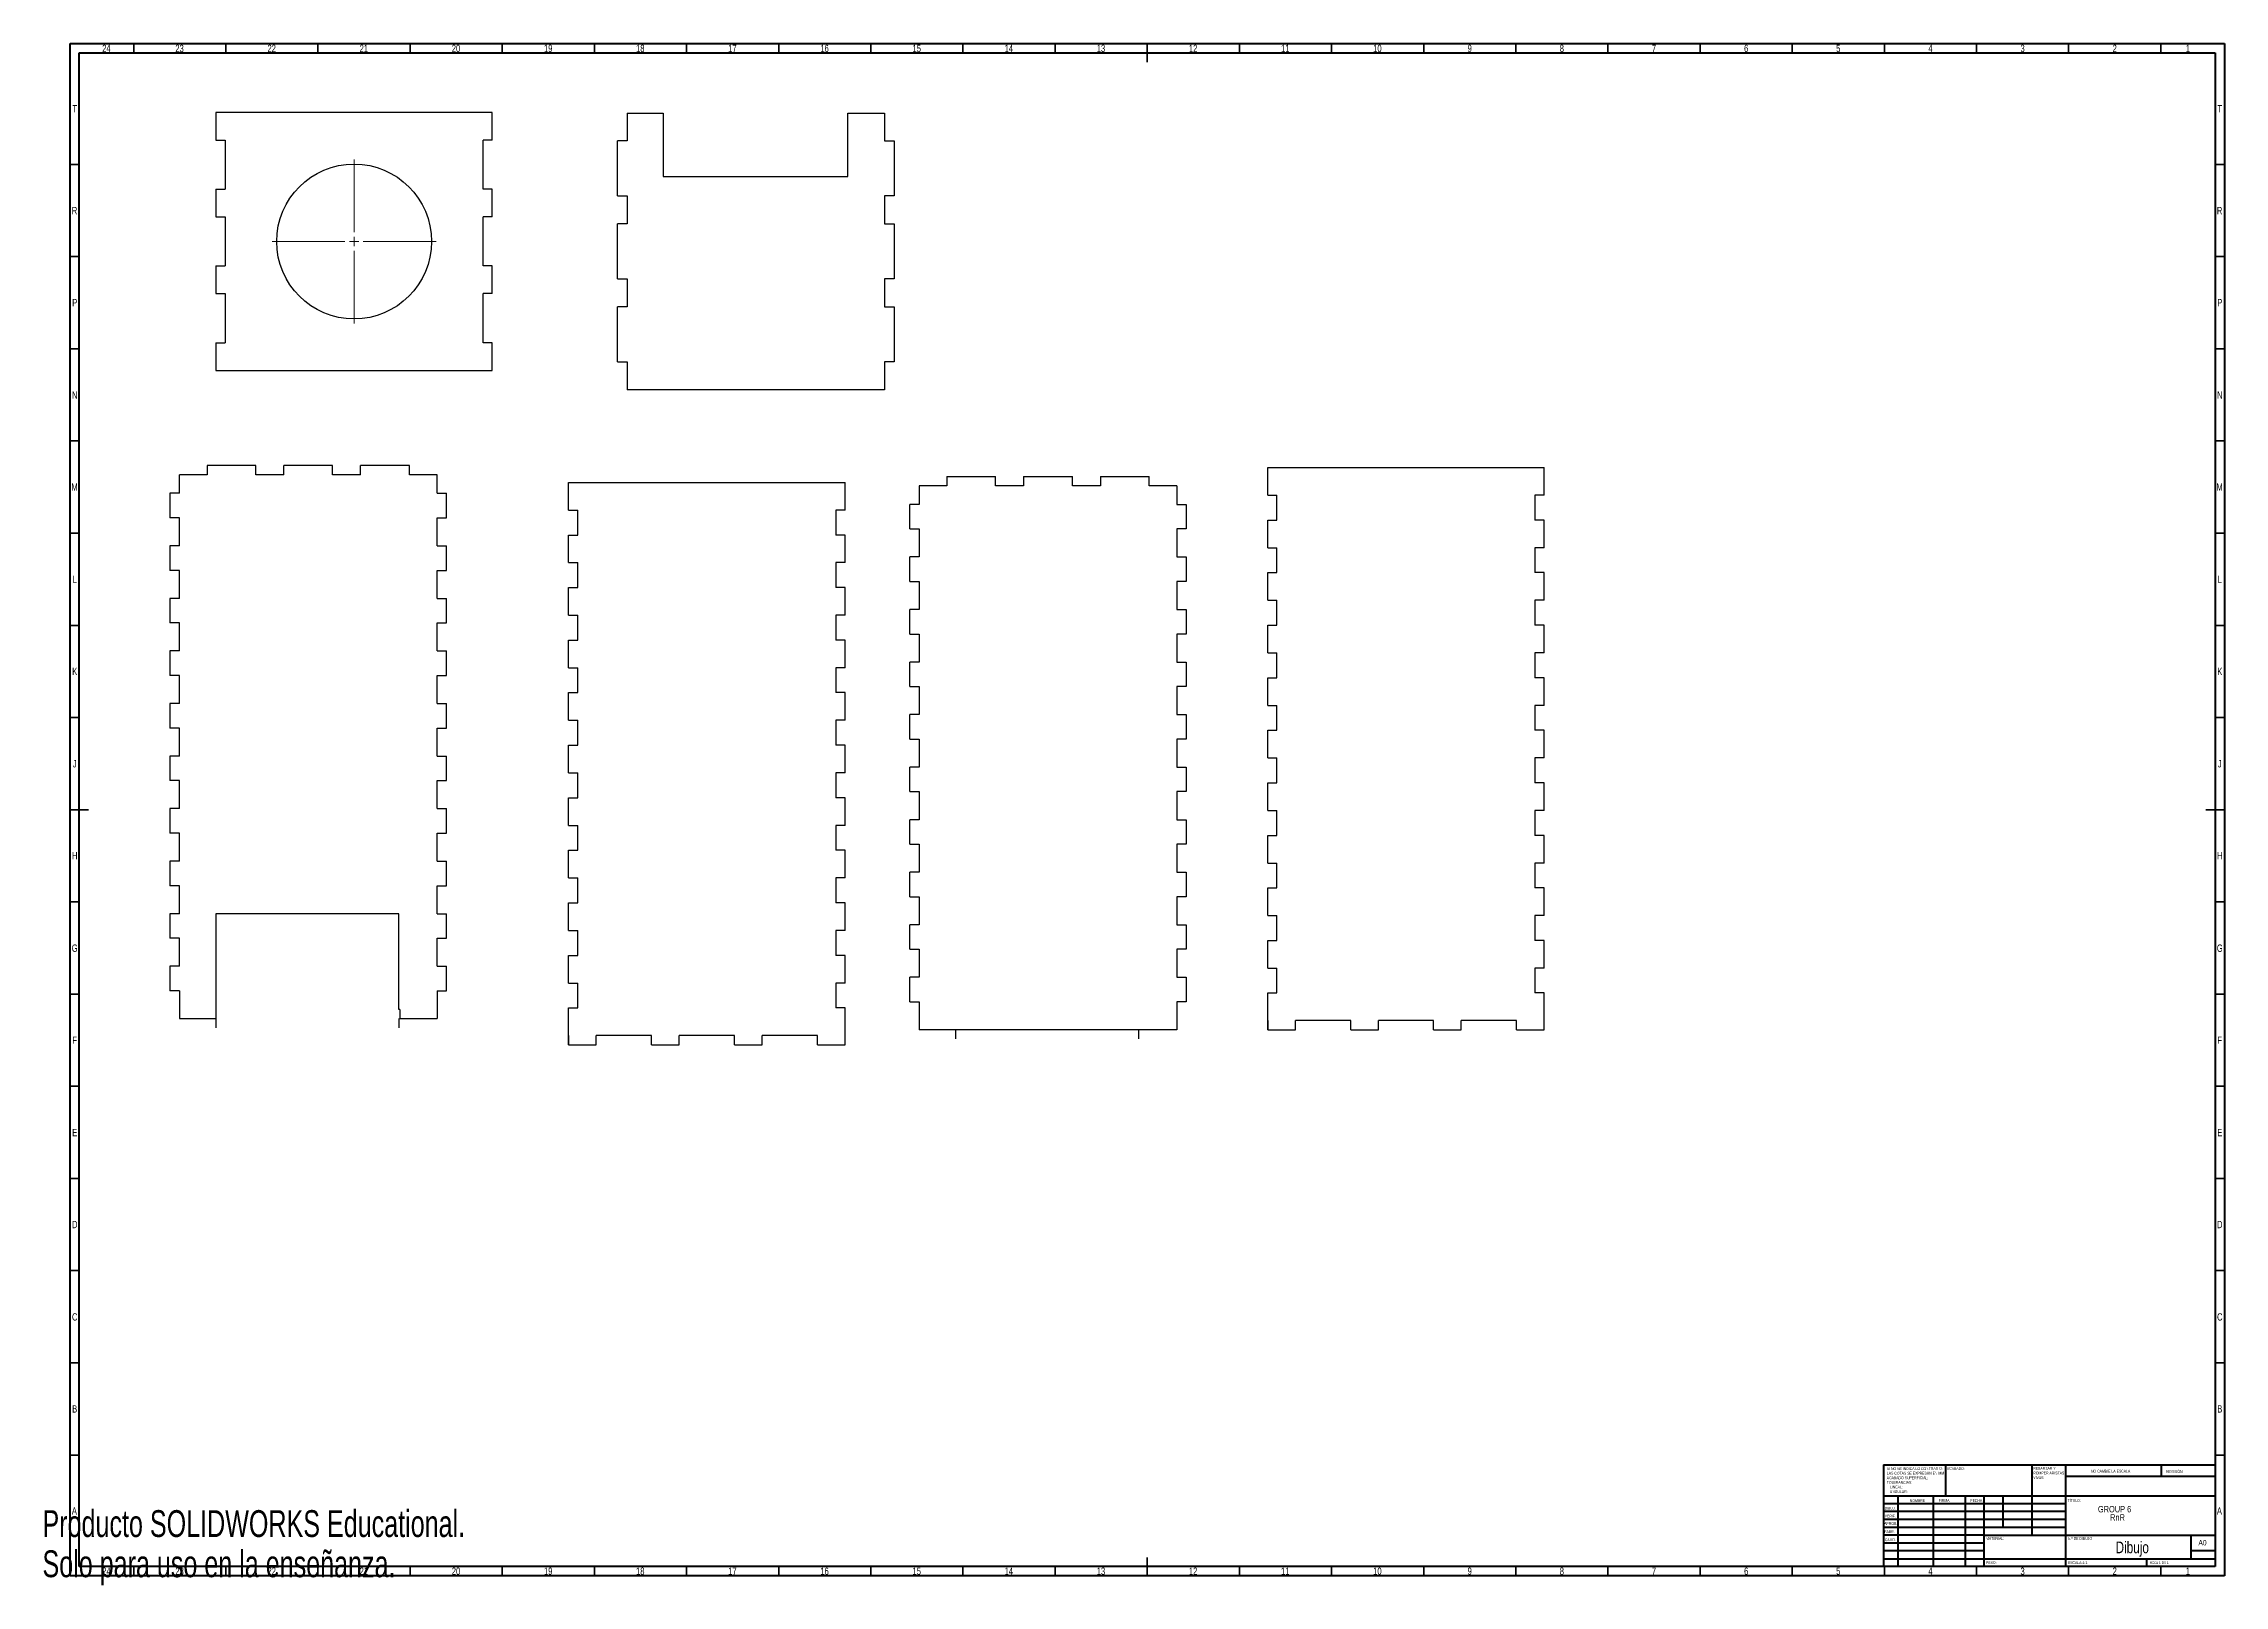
# Model space of a CAD drawing. Header units: millimetres. Extents: x 1 to 1184, y 0 to 836.
import ezdxf

# ---------------------------------------------------------------- set-up
doc = ezdxf.new("R2010")
doc.units = ezdxf.units.MM
doc.styles.add('SLDTEXTSTYLE0', font='TXT', dxfattribs={"width": 0.75})
doc.styles.add('SLDTEXTSTYLE1', font='TXT', dxfattribs={"width": 0.681818})
doc.styles.add('SLDTEXTSTYLE2', font='TXT', dxfattribs={"width": 0.7})

# ---------------------------------------------------------------- blocks, each defined once
blk = doc.blocks.new('SW_CENTERMARKSYMBOL_0')
at = {"color": 0, "linetype": 'Continuous', "lineweight": 18}
for p, q in [((0, 5), (0, 44.5)), ((-5, 0), (-44.5, 0)), ((0, 0), (-2.5, 0)), ((0, 0), (0, 2.5)), ((0, 0), (0, -2.5)), ((0, 0), (2.5, 0)), ((5, 0), (44.5, 0)), ((0, -5), (0, -44.5))]:
    blk.add_line(p, q, dxfattribs=at)

msp = doc.modelspace()

# ---------------------------------------------------------------- linework, layer by layer
at = {"color": 7, "linetype": 'Continuous', "lineweight": 70}
for p, q in [((15, 5), (15, 836)), ((15, 836), (1184, 836)), ((20, 10), (20, 831)), ((20, 831), (1179, 831)), ((1179, 831), (1179, 10)), ((1184, 836), (1184, 5)), ((1184, 5), (15, 5)), ((1179, 10), (20, 10))]:
    msp.add_line(p, q, dxfattribs=at)
at = {"color": 7, "linetype": 'Continuous', "lineweight": 35}
for p, q in [((49.5, 831), (49.5, 836)), ((99.5, 831), (99.5, 836)), ((149.5, 831), (149.5, 836)), ((199.5, 831), (199.5, 836)), ((249.5, 831), (249.5, 836)), ((299.5, 831), (299.5, 836)), ((349.5, 831), (349.5, 836)), ((399.5, 831), (399.5, 836)), ((449.5, 831), (449.5, 836)), ((499.5, 831), (499.5, 836)), ((549.5, 831), (549.5, 836)), ((599.5, 836), (599.5, 826)), ((599.5, 831), (599.5, 836)), ((649.5, 831), (649.5, 836)), ((699.5, 831), (699.5, 836)), ((749.5, 831), (749.5, 836)), ((799.5, 831), (799.5, 836)), ((849.5, 831), (849.5, 836)), ((899.5, 831), (899.5, 836)), ((949.5, 831), (949.5, 836)), ((999.5, 831), (999.5, 836)), ((1049.5, 831), (1049.5, 836)), ((1099.5, 831), (1099.5, 836)), ((1149.5, 831), (1149.5, 836)), ((20, 770.5), (15, 770.5)), ((1179, 770.5), (1184, 770.5)), ((20, 720.5), (15, 720.5)), ((1179, 720.5), (1184, 720.5)), ((20, 670.5), (15, 670.5)), ((1179, 670.5), (1184, 670.5)), ((20, 620.5), (15, 620.5)), ((1179, 620.5), (1184, 620.5)), ((20, 570.5), (15, 570.5)), ((1179, 570.5), (1184, 570.5)), ((20, 520.5), (15, 520.5)), ((1179, 520.5), (1184, 520.5)), ((20, 470.5), (15, 470.5)), ((1179, 470.5), (1184, 470.5)), ((15, 420.5), (25, 420.5)), ((20, 420.5), (15, 420.5)), ((1184, 420.5), (1174, 420.5)), ((1179, 420.5), (1184, 420.5)), ((20, 370.5), (15, 370.5)), ((1179, 370.5), (1184, 370.5)), ((20, 320.5), (15, 320.5)), ((1179, 320.5), (1184, 320.5)), ((20, 270.5), (15, 270.5)), ((1179, 270.5), (1184, 270.5)), ((20, 220.5), (15, 220.5)), ((1179, 220.5), (1184, 220.5)), ((20, 170.5), (15, 170.5)), ((1179, 170.5), (1184, 170.5)), ((20, 120.5), (15, 120.5)), ((1179, 120.5), (1184, 120.5)), ((20, 70.5), (15, 70.5)), ((1179, 70.5), (1184, 70.5)), ((599.5, 5), (599.5, 15)), ((49.5, 10), (49.5, 5)), ((99.5, 10), (99.5, 5)), ((149.5, 10), (149.5, 5)), ((199.5, 10), (199.5, 5)), ((249.5, 10), (249.5, 5)), ((299.5, 10), (299.5, 5)), ((349.5, 10), (349.5, 5)), ((399.5, 10), (399.5, 5)), ((449.5, 10), (449.5, 5)), ((499.5, 10), (499.5, 5)), ((549.5, 10), (549.5, 5)), ((599.5, 10), (599.5, 5)), ((649.5, 10), (649.5, 5)), ((699.5, 10), (699.5, 5)), ((749.5, 10), (749.5, 5)), ((799.5, 10), (799.5, 5)), ((849.5, 10), (849.5, 5)), ((899.5, 10), (899.5, 5)), ((949.5, 10), (949.5, 5)), ((999.5, 10), (999.5, 5)), ((1049.5, 10), (1049.5, 5)), ((1099.5, 10), (1099.5, 5)), ((1149.5, 10), (1149.5, 5))]:
    msp.add_line(p, q, dxfattribs=at)
at = {"color": 7, "linetype": 'Continuous', "lineweight": 25}
for p, q in [((94.1, 798.7), (94.1, 783.7)), ((244.1, 798.7), (94.1, 798.7)), ((244.1, 783.7), (244.1, 798.7)), ((317.2, 798.3), (317.2, 783.2)), ((317.2, 798.3), (336.9, 798.3)), ((336.9, 798.3), (336.9, 763.9)), ((437, 763.9), (437, 798.3)), ((437, 798.3), (457, 798.3)), ((457, 798.3), (457, 783.2)), ((94.1, 783.7), (99.1, 783.7)), ((99.1, 783.7), (99.1, 757)), ((244.1, 783.7), (239.1, 783.7)), ((239.1, 757), (239.1, 783.7)), ((312.1, 753.4), (312.1, 783.2)), ((317.2, 783.2), (312.1, 783.2)), ((457, 783.2), (462.1, 783.2)), ((462.1, 783.2), (462.1, 753.4)), ((336.9, 763.9), (437, 763.9)), ((94.1, 757), (94.1, 742)), ((94.1, 757), (99.1, 757)), ((244.1, 757), (239.1, 757)), ((244.1, 742), (244.1, 757)), ((312.1, 753.4), (317.2, 753.4)), ((317.2, 753.4), (317.2, 738.2)), ((462.1, 753.4), (457, 753.4)), ((457, 753.4), (457, 738.2)), ((94.1, 742), (99.1, 742)), ((99.1, 742), (99.1, 715.4)), ((244.1, 742), (239.1, 742)), ((239.1, 715.4), (239.1, 742)), ((312.1, 708.4), (312.1, 738.2)), ((317.2, 738.2), (312.1, 738.2)), ((457, 738.2), (462.1, 738.2)), ((462.1, 738.2), (462.1, 708.4)), ((94.1, 715.4), (94.1, 700.4)), ((94.1, 715.4), (99.1, 715.4)), ((244.1, 715.4), (239.1, 715.4)), ((244.1, 700.4), (244.1, 715.4)), ((94.1, 700.4), (99.1, 700.4)), ((99.1, 700.4), (99.1, 673.7)), ((244.1, 700.4), (239.1, 700.4)), ((239.1, 673.7), (239.1, 700.4)), ((312.1, 708.4), (317.2, 708.4)), ((317.2, 708.4), (317.2, 693.2)), ((462.1, 708.4), (457, 708.4)), ((457, 708.4), (457, 693.2)), ((312.1, 663.4), (312.1, 693.2)), ((317.2, 693.2), (312.1, 693.2)), ((457, 693.2), (462.1, 693.2)), ((462.1, 693.2), (462.1, 663.4)), ((94.1, 673.7), (94.1, 658.7)), ((94.1, 673.7), (99.1, 673.7)), ((244.1, 673.7), (239.1, 673.7)), ((244.1, 658.7), (244.1, 673.7)), ((312.1, 663.4), (317.2, 663.4)), ((317.2, 663.4), (317.2, 648.3)), ((462.1, 663.4), (457, 663.4)), ((457, 663.4), (457, 648.3)), ((94.1, 658.7), (244.1, 658.7)), ((457, 648.3), (317.2, 648.3)), ((89.3, 607.2), (89.3, 602.1)), ((115.8, 607.2), (89.3, 607.2)), ((115.8, 602.1), (115.8, 607.2)), ((131, 602.1), (131, 607.2)), ((157.4, 607.2), (131, 607.2)), ((157.4, 602.1), (157.4, 607.2)), ((172.6, 602.1), (172.6, 607.2)), ((199.1, 607.2), (172.6, 607.2)), ((199.1, 602.1), (199.1, 607.2)), ((664.9, 591.1), (664.9, 606.1)), ((664.9, 606.1), (814.9, 606.1)), ((814.9, 591.1), (814.9, 606.1)), ((69.2, 592.1), (69.2, 578.8)), ((74.3, 592.1), (69.2, 592.1)), ((74.3, 592.1), (74.3, 602.1)), ((89.3, 602.1), (74.3, 602.1)), ((131, 602.1), (115.8, 602.1)), ((172.6, 602.1), (157.4, 602.1)), ((214.1, 602.1), (199.1, 602.1)), ((214.1, 592.1), (214.1, 602.1)), ((214.1, 592.1), (219.2, 592.1)), ((219.2, 578.8), (219.2, 592.1)), ((285.5, 583), (285.5, 598)), ((285.5, 598), (435.5, 598)), ((435.5, 583), (435.5, 598)), ((475.8, 596.1), (475.8, 586.1)), ((490.8, 596.1), (475.8, 596.1)), ((490.8, 601.2), (490.8, 596.1)), ((490.8, 601.2), (517.2, 601.2)), ((517.2, 596.1), (517.2, 601.2)), ((532.4, 596.1), (517.2, 596.1)), ((532.4, 601.2), (532.4, 596.1)), ((532.4, 601.2), (558.9, 601.2)), ((558.9, 596.1), (558.9, 601.2)), ((574.1, 596.1), (558.9, 596.1)), ((574.1, 601.2), (574.1, 596.1)), ((574.1, 601.2), (600.6, 601.2)), ((600.6, 596.1), (600.6, 601.2)), ((615.6, 596.1), (600.6, 596.1)), ((615.6, 596.1), (615.6, 586.1)), ((285.5, 583), (290.5, 583)), ((290.5, 569.5), (290.5, 583)), ((435.5, 583), (430.5, 583)), ((430.5, 583), (430.5, 569.5)), ((470.7, 572.8), (470.7, 586.1)), ((475.8, 586.1), (470.7, 586.1)), ((615.6, 586.1), (620.7, 586.1)), ((620.7, 586.1), (620.7, 572.8)), ((664.9, 591.1), (669.9, 591.1)), ((669.9, 577.6), (669.9, 591.1)), ((814.9, 591.1), (809.9, 591.1)), ((809.9, 591.1), (809.9, 577.6)), ((74.3, 578.8), (69.2, 578.8)), ((74.3, 563.6), (74.3, 578.8)), ((214.1, 578.8), (219.2, 578.8)), ((214.1, 563.6), (214.1, 578.8)), ((285.5, 554.5), (285.5, 569.5)), ((285.5, 569.5), (290.5, 569.5)), ((435.5, 569.5), (430.5, 569.5)), ((435.5, 554.5), (435.5, 569.5)), ((470.7, 572.8), (475.8, 572.8)), ((475.8, 572.8), (475.8, 557.6)), ((620.7, 572.8), (615.6, 572.8)), ((615.6, 572.8), (615.6, 557.6)), ((664.9, 562.6), (664.9, 577.6)), ((664.9, 577.6), (669.9, 577.6)), ((814.9, 577.6), (809.9, 577.6)), ((814.9, 562.6), (814.9, 577.6)), ((69.2, 563.6), (69.2, 550.3)), ((74.3, 563.6), (69.2, 563.6)), ((214.1, 563.6), (219.2, 563.6)), ((219.2, 550.3), (219.2, 563.6)), ((470.7, 544.3), (470.7, 557.6)), ((475.8, 557.6), (470.7, 557.6)), ((615.6, 557.6), (620.7, 557.6)), ((620.7, 557.6), (620.7, 544.3)), ((664.9, 562.6), (669.9, 562.6)), ((669.9, 549.1), (669.9, 562.6)), ((814.9, 562.6), (809.9, 562.6)), ((809.9, 562.6), (809.9, 549.1)), ((74.3, 550.3), (69.2, 550.3)), ((74.3, 535.1), (74.3, 550.3)), ((214.1, 550.3), (219.2, 550.3)), ((214.1, 535.1), (214.1, 550.3)), ((285.5, 554.5), (290.5, 554.5)), ((290.5, 541), (290.5, 554.5)), ((435.5, 554.5), (430.5, 554.5)), ((430.5, 554.5), (430.5, 541)), ((664.9, 534.1), (664.9, 549.1)), ((664.9, 549.1), (669.9, 549.1)), ((814.9, 549.1), (809.9, 549.1)), ((814.9, 534.1), (814.9, 549.1)), ((69.2, 535.1), (69.2, 521.8)), ((74.3, 535.1), (69.2, 535.1)), ((214.1, 535.1), (219.2, 535.1)), ((219.2, 521.8), (219.2, 535.1)), ((285.5, 526), (285.5, 541)), ((285.5, 541), (290.5, 541)), ((435.5, 541), (430.5, 541)), ((435.5, 526), (435.5, 541)), ((470.7, 544.3), (475.8, 544.3)), ((475.8, 544.3), (475.8, 529.1)), ((620.7, 544.3), (615.6, 544.3)), ((615.6, 544.3), (615.6, 529.1)), ((664.9, 534.1), (669.9, 534.1)), ((669.9, 520.6), (669.9, 534.1)), ((814.9, 534.1), (809.9, 534.1)), ((809.9, 534.1), (809.9, 520.6)), ((74.3, 521.8), (69.2, 521.8)), ((74.3, 506.6), (74.3, 521.8)), ((214.1, 521.8), (219.2, 521.8)), ((214.1, 506.6), (214.1, 521.8)), ((285.5, 526), (290.5, 526)), ((290.5, 512.5), (290.5, 526)), ((435.5, 526), (430.5, 526)), ((430.5, 526), (430.5, 512.5)), ((470.7, 515.8), (470.7, 529.1)), ((475.8, 529.1), (470.7, 529.1)), ((615.6, 529.1), (620.7, 529.1)), ((620.7, 529.1), (620.7, 515.8)), ((285.5, 497.5), (285.5, 512.5)), ((285.5, 512.5), (290.5, 512.5)), ((435.5, 512.5), (430.5, 512.5)), ((435.5, 497.5), (435.5, 512.5)), ((470.7, 515.8), (475.8, 515.8)), ((475.8, 515.8), (475.8, 500.6)), ((620.7, 515.8), (615.6, 515.8)), ((615.6, 515.8), (615.6, 500.6)), ((664.9, 505.6), (664.9, 520.6)), ((664.9, 520.6), (669.9, 520.6)), ((814.9, 520.6), (809.9, 520.6)), ((814.9, 505.6), (814.9, 520.6)), ((69.2, 506.6), (69.2, 493.3)), ((74.3, 506.6), (69.2, 506.6)), ((214.1, 506.6), (219.2, 506.6)), ((219.2, 493.3), (219.2, 506.6)), ((285.5, 497.5), (290.5, 497.5)), ((290.5, 484), (290.5, 497.5)), ((435.5, 497.5), (430.5, 497.5)), ((430.5, 497.5), (430.5, 484)), ((470.7, 487.3), (470.7, 500.6)), ((475.8, 500.6), (470.7, 500.6)), ((615.6, 500.6), (620.7, 500.6)), ((620.7, 500.6), (620.7, 487.3)), ((664.9, 505.6), (669.9, 505.6)), ((669.9, 492.1), (669.9, 505.6)), ((814.9, 505.6), (809.9, 505.6)), ((809.9, 505.6), (809.9, 492.1)), ((74.3, 493.3), (69.2, 493.3)), ((74.3, 478.1), (74.3, 493.3)), ((214.1, 493.3), (219.2, 493.3)), ((214.1, 478.1), (214.1, 493.3)), ((470.7, 487.3), (475.8, 487.3)), ((475.8, 487.3), (475.8, 472.1)), ((620.7, 487.3), (615.6, 487.3)), ((615.6, 487.3), (615.6, 472.1)), ((664.9, 477.1), (664.9, 492.1)), ((664.9, 492.1), (669.9, 492.1)), ((814.9, 492.1), (809.9, 492.1)), ((814.9, 477.1), (814.9, 492.1)), ((69.2, 478.1), (69.2, 464.8)), ((74.3, 478.1), (69.2, 478.1)), ((214.1, 478.1), (219.2, 478.1)), ((219.2, 464.8), (219.2, 478.1)), ((285.5, 469), (285.5, 484)), ((285.5, 484), (290.5, 484)), ((435.5, 484), (430.5, 484)), ((435.5, 469), (435.5, 484)), ((664.9, 477.1), (669.9, 477.1)), ((669.9, 463.6), (669.9, 477.1)), ((814.9, 477.1), (809.9, 477.1)), ((809.9, 477.1), (809.9, 463.6)), ((74.3, 464.8), (69.2, 464.8)), ((74.3, 449.6), (74.3, 464.8)), ((214.1, 464.8), (219.2, 464.8)), ((214.1, 449.6), (214.1, 464.8)), ((285.5, 469), (290.5, 469)), ((290.5, 455.5), (290.5, 469)), ((435.5, 469), (430.5, 469)), ((430.5, 469), (430.5, 455.5)), ((470.7, 458.8), (470.7, 472.1)), ((475.8, 472.1), (470.7, 472.1)), ((615.6, 472.1), (620.7, 472.1)), ((620.7, 472.1), (620.7, 458.8)), ((664.9, 448.6), (664.9, 463.6)), ((664.9, 463.6), (669.9, 463.6)), ((814.9, 463.6), (809.9, 463.6)), ((814.9, 448.6), (814.9, 463.6)), ((285.5, 440.5), (285.5, 455.5)), ((285.5, 455.5), (290.5, 455.5)), ((435.5, 455.5), (430.5, 455.5)), ((435.5, 440.5), (435.5, 455.5)), ((470.7, 458.8), (475.8, 458.8)), ((475.8, 458.8), (475.8, 443.6)), ((620.7, 458.8), (615.6, 458.8)), ((615.6, 458.8), (615.6, 443.6)), ((69.2, 449.6), (69.2, 436.3)), ((74.3, 449.6), (69.2, 449.6)), ((214.1, 449.6), (219.2, 449.6)), ((219.2, 436.3), (219.2, 449.6)), ((285.5, 440.5), (290.5, 440.5)), ((290.5, 427), (290.5, 440.5)), ((435.5, 440.5), (430.5, 440.5)), ((430.5, 440.5), (430.5, 427)), ((470.7, 430.3), (470.7, 443.6)), ((475.8, 443.6), (470.7, 443.6)), ((615.6, 443.6), (620.7, 443.6)), ((620.7, 443.6), (620.7, 430.3)), ((664.9, 448.6), (669.9, 448.6)), ((669.9, 435.1), (669.9, 448.6)), ((814.9, 448.6), (809.9, 448.6)), ((809.9, 448.6), (809.9, 435.1)), ((74.3, 436.3), (69.2, 436.3)), ((74.3, 421.1), (74.3, 436.3)), ((214.1, 436.3), (219.2, 436.3)), ((214.1, 421.1), (214.1, 436.3)), ((285.5, 412), (285.5, 427)), ((285.5, 427), (290.5, 427)), ((435.5, 427), (430.5, 427)), ((435.5, 412), (435.5, 427)), ((470.7, 430.3), (475.8, 430.3)), ((475.8, 430.3), (475.8, 415.1)), ((620.7, 430.3), (615.6, 430.3)), ((615.6, 430.3), (615.6, 415.1)), ((664.9, 420.1), (664.9, 435.1)), ((664.9, 435.1), (669.9, 435.1)), ((814.9, 435.1), (809.9, 435.1)), ((814.9, 420.1), (814.9, 435.1)), ((69.2, 421.1), (69.2, 407.8)), ((74.3, 421.1), (69.2, 421.1)), ((214.1, 421.1), (219.2, 421.1)), ((219.2, 407.8), (219.2, 421.1)), ((470.7, 401.8), (470.7, 415.1)), ((475.8, 415.1), (470.7, 415.1)), ((615.6, 415.1), (620.7, 415.1)), ((620.7, 415.1), (620.7, 401.8)), ((664.9, 420.1), (669.9, 420.1)), ((669.9, 406.6), (669.9, 420.1)), ((814.9, 420.1), (809.9, 420.1)), ((809.9, 420.1), (809.9, 406.6)), ((74.3, 407.8), (69.2, 407.8)), ((74.3, 392.6), (74.3, 407.8)), ((214.1, 407.8), (219.2, 407.8)), ((214.1, 392.6), (214.1, 407.8)), ((285.5, 412), (290.5, 412)), ((290.5, 398.5), (290.5, 412)), ((435.5, 412), (430.5, 412)), ((430.5, 412), (430.5, 398.5)), ((664.9, 391.6), (664.9, 406.6)), ((664.9, 406.6), (669.9, 406.6)), ((814.9, 406.6), (809.9, 406.6)), ((814.9, 391.6), (814.9, 406.6)), ((69.2, 392.6), (69.2, 379.3)), ((74.3, 392.6), (69.2, 392.6)), ((214.1, 392.6), (219.2, 392.6)), ((219.2, 379.3), (219.2, 392.6)), ((285.5, 383.5), (285.5, 398.5)), ((285.5, 398.5), (290.5, 398.5)), ((435.5, 398.5), (430.5, 398.5)), ((435.5, 383.5), (435.5, 398.5)), ((470.7, 401.8), (475.8, 401.8)), ((475.8, 401.8), (475.8, 386.6)), ((620.7, 401.8), (615.6, 401.8)), ((615.6, 401.8), (615.6, 386.6)), ((664.9, 391.6), (669.9, 391.6)), ((669.9, 378.1), (669.9, 391.6)), ((814.9, 391.6), (809.9, 391.6)), ((809.9, 391.6), (809.9, 378.1)), ((74.3, 379.3), (69.2, 379.3)), ((74.3, 364.1), (74.3, 379.3)), ((214.1, 379.3), (219.2, 379.3)), ((214.1, 364.1), (214.1, 379.3)), ((285.5, 383.5), (290.5, 383.5)), ((290.5, 370), (290.5, 383.5)), ((435.5, 383.5), (430.5, 383.5)), ((430.5, 383.5), (430.5, 370)), ((470.7, 373.3), (470.7, 386.6)), ((475.8, 386.6), (470.7, 386.6)), ((615.6, 386.6), (620.7, 386.6)), ((620.7, 386.6), (620.7, 373.3)), ((285.5, 355), (285.5, 370)), ((285.5, 370), (290.5, 370)), ((435.5, 370), (430.5, 370)), ((435.5, 355), (435.5, 370)), ((470.7, 373.3), (475.8, 373.3)), ((475.8, 373.3), (475.8, 358.1)), ((620.7, 373.3), (615.6, 373.3)), ((615.6, 373.3), (615.6, 358.1)), ((664.9, 363.1), (664.9, 378.1)), ((664.9, 378.1), (669.9, 378.1)), ((814.9, 378.1), (809.9, 378.1)), ((814.9, 363.1), (814.9, 378.1)), ((69.2, 364.1), (69.2, 350.8)), ((74.3, 364.1), (69.2, 364.1)), ((193.4, 364.1), (94, 364.1)), ((94, 364.1), (94, 307.2)), ((193.4, 312.2), (193.4, 364.1)), ((214.1, 364.1), (219.2, 364.1)), ((219.2, 350.8), (219.2, 364.1)), ((285.5, 355), (290.5, 355)), ((290.5, 341.5), (290.5, 355)), ((435.5, 355), (430.5, 355)), ((430.5, 355), (430.5, 341.5)), ((470.7, 344.8), (470.7, 358.1)), ((475.8, 358.1), (470.7, 358.1)), ((615.6, 358.1), (620.7, 358.1)), ((620.7, 358.1), (620.7, 344.8)), ((664.9, 363.1), (669.9, 363.1)), ((669.9, 349.6), (669.9, 363.1)), ((814.9, 363.1), (809.9, 363.1)), ((809.9, 363.1), (809.9, 349.6)), ((74.3, 350.8), (69.2, 350.8)), ((74.3, 335.6), (74.3, 350.8)), ((214.1, 350.8), (219.2, 350.8)), ((214.1, 335.6), (214.1, 350.8)), ((470.7, 344.8), (475.8, 344.8)), ((475.8, 344.8), (475.8, 329.6)), ((620.7, 344.8), (615.6, 344.8)), ((615.6, 344.8), (615.6, 329.6)), ((664.9, 334.6), (664.9, 349.6)), ((664.9, 349.6), (669.9, 349.6)), ((814.9, 349.6), (809.9, 349.6)), ((814.9, 334.6), (814.9, 349.6)), ((69.2, 335.6), (69.2, 322.3)), ((74.3, 335.6), (69.2, 335.6)), ((214.1, 335.6), (219.2, 335.6)), ((219.2, 322.3), (219.2, 335.6)), ((285.5, 326.5), (285.5, 341.5)), ((285.5, 341.5), (290.5, 341.5)), ((435.5, 341.5), (430.5, 341.5)), ((435.5, 326.5), (435.5, 341.5)), ((664.9, 334.6), (669.9, 334.6)), ((669.9, 321.1), (669.9, 334.6)), ((814.9, 334.6), (809.9, 334.6)), ((809.9, 334.6), (809.9, 321.1)), ((74.3, 322.3), (69.2, 322.3)), ((74.3, 322.3), (74.3, 307.2)), ((214.1, 322.3), (219.2, 322.3)), ((214.1, 322.3), (214.1, 307.2)), ((285.5, 326.5), (290.5, 326.5)), ((290.5, 313), (290.5, 326.5)), ((435.5, 326.5), (430.5, 326.5)), ((430.5, 326.5), (430.5, 313)), ((470.7, 316.3), (470.7, 329.6)), ((475.8, 329.6), (470.7, 329.6)), ((615.6, 329.6), (620.7, 329.6)), ((620.7, 329.6), (620.7, 316.3)), ((664.9, 301.1), (664.9, 321.1)), ((664.9, 321.1), (669.9, 321.1)), ((814.9, 321.1), (809.9, 321.1)), ((814.9, 301.1), (814.9, 321.1)), ((194, 312.2), (193.4, 312.2)), ((194, 312.2), (194, 307.2)), ((285.5, 293), (285.5, 313)), ((285.5, 313), (290.5, 313)), ((435.5, 313), (430.5, 313)), ((435.5, 293), (435.5, 313)), ((470.7, 316.3), (475.8, 316.3)), ((475.8, 316.3), (475.8, 301.2)), ((620.7, 316.3), (615.6, 316.3)), ((615.6, 316.3), (615.6, 301.2)), ((74.3, 307.2), (94, 307.2)), ((194, 307.2), (214.1, 307.2)), ((330.5, 298), (300.5, 298)), ((300.5, 293), (300.5, 298)), ((330.5, 293), (330.5, 298)), ((375.5, 298), (345.5, 298)), ((345.5, 293), (345.5, 298)), ((375.5, 293), (375.5, 298)), ((420.5, 298), (390.5, 298)), ((390.5, 293), (390.5, 298)), ((420.5, 293), (420.5, 298)), ((615.6, 301.2), (475.8, 301.2)), ((664.9, 301.1), (679.9, 301.1)), ((709.9, 306.1), (679.9, 306.1)), ((679.9, 301.1), (679.9, 306.1)), ((709.9, 301.1), (709.9, 306.1)), ((709.9, 301.1), (724.9, 301.1)), ((754.9, 306.1), (724.9, 306.1)), ((724.9, 301.1), (724.9, 306.1)), ((754.9, 301.1), (754.9, 306.1)), ((754.9, 301.1), (769.9, 301.1)), ((799.9, 306.1), (769.9, 306.1)), ((769.9, 301.1), (769.9, 306.1)), ((799.9, 301.1), (799.9, 306.1)), ((799.9, 301.1), (814.9, 301.1)), ((285.5, 293), (300.5, 293)), ((330.5, 293), (345.5, 293)), ((375.5, 293), (390.5, 293)), ((420.5, 293), (435.5, 293))]:
    msp.add_line(p, q, dxfattribs=at)
at = {"color": 7, "linetype": 'Continuous'}
for p, q in [((94, 307.2), (94, 302.2)), ((193.4, 307.2), (193.4, 302.2)), ((285.5, 298), (285.5, 293)), ((285.5, 298), (285.5, 293)), ((495.4, 301.2), (495.4, 296.2)), ((594.8, 301.2), (594.8, 296.2)), ((664.9, 306.1), (664.9, 301.1)), ((664.9, 306.1), (664.9, 301.1))]:
    msp.add_line(p, q, dxfattribs=at)
at = {"color": 7, "linetype": 'Continuous', "lineweight": 50}
for p, q in [((999, 65.2), (1179, 65.2)), ((999, 65.2), (999, 10)), ((1032.8, 48.2), (1032.8, 65.2)), ((1079.6, 65.2), (1079.6, 27)), ((1097.8, 65.2), (1097.8, 10)), ((1149.8, 58.9), (1149.8, 65.2)), ((1179, 48.2), (999, 48.2)), ((1006.8, 48.2), (1006.8, 10)), ((1026, 48.2), (1026, 10)), ((1043.4, 48.2), (1043.4, 10)), ((1053.6, 10), (1053.6, 48.2)), ((1064, 31.2), (1064, 48.2)), ((1179, 58.9), (1097.8, 58.9)), ((1097.8, 44), (999, 44)), ((1097.8, 39.8), (999, 39.8)), ((1097.8, 35.5), (999, 35.5)), ((1097.8, 31.2), (999, 31.2)), ((1053.6, 27), (999, 27)), ((1053.6, 27), (1179, 27)), ((1166, 14.2), (1166, 27)), ((1053.6, 22.7), (999, 22.7)), ((1053.6, 18.5), (999, 18.5)), ((999, 14.2), (1179, 14.2)), ((1142, 10), (1142, 14.2)), ((1179, 18.5), (1166, 18.5))]:
    msp.add_line(p, q, dxfattribs=at)
at = {"color": 7, "linetype": 'Continuous', "lineweight": 25}
msp.add_circle((169.1, 728.7), 42, dxfattribs=at)

# ---------------------------------------------------------------- block references
at = {"color": 7, "linetype": 'Continuous', "lineweight": 0}
msp.add_blockref('SW_CENTERMARKSYMBOL_0', (169.1, 728.7), dxfattribs=at)

# ---------------------------------------------------------------- texts
for s, insert, char_height, attachment_point, style in [('24', (34.7, 835.4), 3.97, 2, 'SLDTEXTSTYLE0'), ('23', (74.4, 835.4), 3.97, 2, 'SLDTEXTSTYLE0'), ('22', (124.4, 835.4), 3.97, 2, 'SLDTEXTSTYLE0'), ('21', (174.4, 835.4), 3.97, 2, 'SLDTEXTSTYLE0'), ('20', (224.4, 835.4), 3.97, 2, 'SLDTEXTSTYLE0'), ('19', (274.4, 835.4), 3.97, 2, 'SLDTEXTSTYLE0'), ('18', (324.4, 835.4), 3.97, 2, 'SLDTEXTSTYLE0'), ('17', (374.4, 835.4), 3.97, 2, 'SLDTEXTSTYLE0'), ('16', (424.4, 835.4), 3.97, 2, 'SLDTEXTSTYLE0'), ('15', (474.4, 835.4), 3.97, 2, 'SLDTEXTSTYLE0'), ('14', (524.4, 835.4), 3.97, 2, 'SLDTEXTSTYLE0'), ('13', (574.4, 835.4), 3.97, 2, 'SLDTEXTSTYLE0'), ('12', (624.4, 835.4), 3.97, 2, 'SLDTEXTSTYLE0'), ('11', (674.4, 835.4), 3.97, 2, 'SLDTEXTSTYLE0'), ('10', (724.4, 835.4), 3.97, 2, 'SLDTEXTSTYLE0'), ('9', (774.5, 835.4), 3.97, 2, 'SLDTEXTSTYLE0'), ('8', (824.5, 835.4), 3.97, 2, 'SLDTEXTSTYLE0'), ('7', (874.5, 835.4), 3.97, 2, 'SLDTEXTSTYLE0'), ('6', (924.5, 835.4), 3.97, 2, 'SLDTEXTSTYLE0'), ('5', (974.5, 835.4), 3.97, 2, 'SLDTEXTSTYLE0'), ('4', (1024.5, 835.4), 3.97, 2, 'SLDTEXTSTYLE0'), ('3', (1074.5, 835.4), 3.97, 2, 'SLDTEXTSTYLE0'), ('2', (1124.5, 835.4), 3.97, 2, 'SLDTEXTSTYLE0'), ('1', (1164.2, 835.4), 3.97, 2, 'SLDTEXTSTYLE0'), ('T', (17.5, 802.7), 3.97, 2, 'SLDTEXTSTYLE0'), ('T', (1181.5, 802.7), 3.97, 2, 'SLDTEXTSTYLE0'), ('R', (17.4, 747.4), 3.97, 2, 'SLDTEXTSTYLE0'), ('R', (1181.4, 747.4), 3.97, 2, 'SLDTEXTSTYLE0'), ('P', (17.5, 697.5), 3.97, 2, 'SLDTEXTSTYLE0'), ('P', (1181.5, 697.5), 3.97, 2, 'SLDTEXTSTYLE0'), ('N', (17.5, 647.4), 3.97, 2, 'SLDTEXTSTYLE0'), ('N', (1181.5, 647.4), 3.97, 2, 'SLDTEXTSTYLE0'), ('M', (17.4, 597.5), 3.97, 2, 'SLDTEXTSTYLE0'), ('M', (1181.4, 597.5), 3.97, 2, 'SLDTEXTSTYLE0'), ('L', (17.5, 547.4), 3.97, 2, 'SLDTEXTSTYLE0'), ('L', (1181.5, 547.4), 3.97, 2, 'SLDTEXTSTYLE0'), ('K', (17.5, 497.5), 3.97, 2, 'SLDTEXTSTYLE0'), ('K', (1181.5, 497.5), 3.97, 2, 'SLDTEXTSTYLE0'), ('J', (17.5, 447.4), 3.97, 2, 'SLDTEXTSTYLE0'), ('J', (1181.5, 447.4), 3.97, 2, 'SLDTEXTSTYLE0'), ('H', (17.5, 397.5), 3.97, 2, 'SLDTEXTSTYLE0'), ('H', (1181.5, 397.5), 3.97, 2, 'SLDTEXTSTYLE0'), ('G', (17.5, 347.4), 3.97, 2, 'SLDTEXTSTYLE0'), ('G', (1181.5, 347.4), 3.97, 2, 'SLDTEXTSTYLE0'), ('F', (17.5, 297.5), 3.97, 2, 'SLDTEXTSTYLE0'), ('F', (1181.5, 297.5), 3.97, 2, 'SLDTEXTSTYLE0'), ('E', (17.5, 247.4), 3.97, 2, 'SLDTEXTSTYLE0'), ('E', (1181.5, 247.4), 3.97, 2, 'SLDTEXTSTYLE0'), ('D', (17.5, 197.5), 3.97, 2, 'SLDTEXTSTYLE0'), ('D', (1181.5, 197.5), 3.97, 2, 'SLDTEXTSTYLE0'), ('C', (17.5, 147.4), 3.97, 2, 'SLDTEXTSTYLE0'), ('C', (1181.5, 147.4), 3.97, 2, 'SLDTEXTSTYLE0'), ('B', (17.5, 97.5), 3.97, 2, 'SLDTEXTSTYLE0'), ('B', (1181.5, 97.5), 3.97, 2, 'SLDTEXTSTYLE0'), ('SI NO SE INDICA LO CONTRARIO:', (1000.8, 63.9), 1.5, 1, 'SLDTEXTSTYLE0'), ('LAS COTAS SE EXPRESAN EN MM', (1000.8, 61.4), 1.5, 1, 'SLDTEXTSTYLE0'), ('ACABADO:', (1033.4, 63.9), 1.5, 1, 'SLDTEXTSTYLE0'), ('REBARBAR Y', (1080.3, 64), 1.5, 1, 'SLDTEXTSTYLE0'), ('ROMPER ARISTAS', (1080.3, 61.5), 1.5, 1, 'SLDTEXTSTYLE0'), ('NO CAMBIE LA ESCALA', (1111.6, 62.5), 1.5, 1, 'SLDTEXTSTYLE0'), ('REVISIÓN', (1152.3, 62.3), 1.5, 1, 'SLDTEXTSTYLE0'), ('ACABADO SUPERFICIAL:', (1000.8, 58.9), 1.5, 1, 'SLDTEXTSTYLE0'), ('TOLERANCIAS:', (1000.8, 56.4), 1.5, 1, 'SLDTEXTSTYLE0'), ('ANGULAR:', (1002.5, 51.4), 1.5, 1, 'SLDTEXTSTYLE0'), ('LINEAL:', (1002.5, 53.9), 1.5, 1, 'SLDTEXTSTYLE0'), ('VIVAS', (1080.3, 59), 1.5, 1, 'SLDTEXTSTYLE0'), ('A', (17.3, 42.2), 3.97, 2, 'SLDTEXTSTYLE0'), ('DIBUJ.', (999.6, 42.4), 1.5, 1, 'SLDTEXTSTYLE0'), ('VERIF.', (999.7, 38.2), 1.5, 1, 'SLDTEXTSTYLE0'), ('NOMBRE', (1013.3, 46.5), 1.5, 1, 'SLDTEXTSTYLE0'), ('FIRMA', (1029, 46.6), 1.5, 1, 'SLDTEXTSTYLE0'), ('FECHA', (1046.2, 46.6), 1.5, 1, 'SLDTEXTSTYLE0'), ('TÍTULO:', (1098.9, 46.6), 1.5, 1, 'SLDTEXTSTYLE0'), ('GROUP 6', (1115.4, 42.9), 3.5, 1, 'SLDTEXTSTYLE0'), ('RnR', (1122, 38.4), 3.5, 1, 'SLDTEXTSTYLE0'), ('A', (1181.3, 42.2), 3.97, 2, 'SLDTEXTSTYLE0'), ('APROB.', (999.4, 34.1), 1.5, 1, 'SLDTEXTSTYLE0'), ('FABR.', (999.5, 29.7), 1.5, 1, 'SLDTEXTSTYLE0'), ('CALID.', (999.7, 25.3), 1.5, 1, 'SLDTEXTSTYLE0'), ('MATERIAL:', (1054.6, 26), 1.5, 1, 'SLDTEXTSTYLE0'), ('N.º DE DIBUJO', (1099.1, 26), 1.5, 1, 'SLDTEXTSTYLE0'), ('Dibujo', (1134, 23.6), 6.35, 2, 'SLDTEXTSTYLE0'), ('A0', (1169.9, 24.4), 2.91, 1, 'SLDTEXTSTYLE0'), ('PESO:', (1054.6, 12.9), 1.5, 1, 'SLDTEXTSTYLE0'), ('ESCALA:1:1', (1099.1, 12.9), 1.5, 1, 'SLDTEXTSTYLE0'), ('HOJA 1 DE 1', (1143.5, 12.9), 1.5, 1, 'SLDTEXTSTYLE1'), ('24', (34.7, 9.5), 3.97, 2, 'SLDTEXTSTYLE0'), ('23', (74.4, 9.5), 3.97, 2, 'SLDTEXTSTYLE0'), ('22', (124.4, 9.5), 3.97, 2, 'SLDTEXTSTYLE0'), ('21', (174.4, 9.5), 3.97, 2, 'SLDTEXTSTYLE0'), ('20', (224.4, 9.5), 3.97, 2, 'SLDTEXTSTYLE0'), ('19', (274.4, 9.5), 3.97, 2, 'SLDTEXTSTYLE0'), ('18', (324.4, 9.5), 3.97, 2, 'SLDTEXTSTYLE0'), ('17', (374.4, 9.5), 3.97, 2, 'SLDTEXTSTYLE0'), ('16', (424.4, 9.5), 3.97, 2, 'SLDTEXTSTYLE0'), ('15', (474.4, 9.5), 3.97, 2, 'SLDTEXTSTYLE0'), ('14', (524.4, 9.5), 3.97, 2, 'SLDTEXTSTYLE0'), ('13', (574.4, 9.5), 3.97, 2, 'SLDTEXTSTYLE0'), ('12', (624.4, 9.5), 3.97, 2, 'SLDTEXTSTYLE0'), ('11', (674.4, 9.5), 3.97, 2, 'SLDTEXTSTYLE0'), ('10', (724.4, 9.5), 3.97, 2, 'SLDTEXTSTYLE0'), ('9', (774.5, 9.5), 3.97, 2, 'SLDTEXTSTYLE0'), ('8', (824.5, 9.5), 3.97, 2, 'SLDTEXTSTYLE0'), ('7', (874.5, 9.5), 3.97, 2, 'SLDTEXTSTYLE0'), ('6', (924.5, 9.5), 3.97, 2, 'SLDTEXTSTYLE0'), ('5', (974.5, 9.5), 3.97, 2, 'SLDTEXTSTYLE0'), ('4', (1024.5, 9.5), 3.97, 2, 'SLDTEXTSTYLE0'), ('3', (1074.5, 9.5), 3.97, 2, 'SLDTEXTSTYLE0'), ('2', (1124.5, 9.5), 3.97, 2, 'SLDTEXTSTYLE0'), ('1', (1164.2, 9.5), 3.97, 2, 'SLDTEXTSTYLE0')]:
    msp.add_mtext(s, dxfattribs=dict(at, insert=insert, char_height=char_height, attachment_point=attachment_point, style=style))
at = {"color": 7, "linetype": 'Continuous', "char_height": 14.549, "attachment_point": 1, "style": 'SLDTEXTSTYLE2'}
for s, insert in [('Producto SOLIDWORKS Educational.', (0, 40.6)), ('Solo para uso en la enseñanza.', (0, 18.8))]:
    msp.add_mtext(s, dxfattribs=dict(at, insert=insert))

doc.saveas('drawing.dxf')
